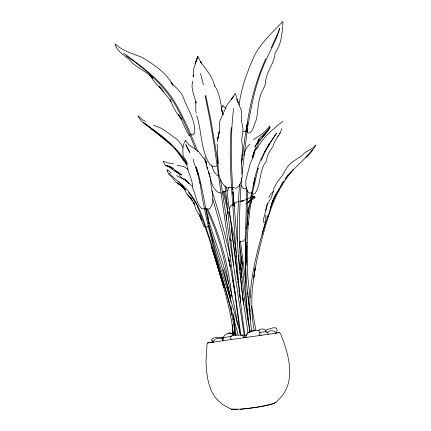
<?xml version="1.0" encoding="UTF-8"?>
<svg xmlns="http://www.w3.org/2000/svg" width="431" height="431" viewBox="0 0 431 431"><rect width="100%" height="100%" fill="white"/><g stroke="black" fill="none" stroke-linecap="round" stroke-linejoin="round"><path stroke-width="0.65" d="M247.523 190.389L246.968 228.926M245.875 337.349L246.43 334.952L248.418 332.446L255.47 330.27L259.36 330.755L260.082 332.5L259.053 335.28M246.877 242.222L246.882 265.507M246.812 262.619L246.931 246.166C246.624 263.4 247.76 280.64 250.201 297.697M193.239 74.789L193.212 77.084L193.756 68.572L197.824 56.278L201.223 62.969L200.356 61.757C206.066 69.283 212.731 76.686 214.649 86.232M195.895 101.404L195.76 110.045L196.229 113.03M253.045 157.229L253.083 155.311L252.868 156.598M246.677 187.447C245.95 235.568 242.362 284.131 250.099 331.897M265.803 215.128L265.765 220.785M246.931 246.747L248.278 223.069L248.154 224.718L249.91 209.999L252.41 193.223L258.201 167.998L257.997 168.683M241.646 177.814C238.925 211.071 238.435 244.576 241.786 277.812L240.611 264.445L244.07 295.871L250.034 332.339M231.28 127.587C229.475 147.612 230.418 167.713 231.495 187.744C235.278 237.05 237.535 286.55 244.97 335.501M239.447 184.312L237.616 217.289L237.492 241.678M233.575 108.434C229.75 140.985 231.275 173.763 234.189 206.314L233.392 197.188M192.759 81.27C190.427 88.942 194.72 95.741 195.992 103.063L195.949 101.899M242.033 173.828L247.416 128.4M241.543 163.699L245.686 131.843L247.572 122.533L246.257 130.609C249.28 105.864 255.486 81.437 265.808 58.697M283.027 22.04C282.106 32.751 281.75 43.935 275.075 52.965C274.509 64.025 265.448 72.23 265.512 83.409C264.521 87.784 261.606 91.394 260.297 95.671C257.749 103.812 258.153 112.523 255.955 120.782C254.597 122.673 251.542 137.882 246.753 131.552M265.938 331.994L266.056 331.078C264.688 328.217 260.416 328.476 258.368 330.48M217.337 141.659L219.384 131.218L217.639 139.315L219.293 131.444L219.568 121.564L227.212 104.641L233.279 96.695L231.582 99.173L235.181 93.441M213.383 342.699L213.604 340.991C215.662 337.683 219.945 337.602 223.075 339.31M228.856 187.463L228.678 188.778L227.035 191.122M247.405 128.384L246.936 131.59C250.513 110.778 254.042 89.88 261.832 70.118C267.058 55.863 275.425 42.965 279.751 28.349L275.948 38.542M253.385 186.17C255.308 171.064 261.278 156.663 269.203 143.749M205.091 156.658C204.316 159.201 206.638 161.296 206.309 163.845M265.706 210.84L266.789 205.14L270.894 198.389L272.613 193.686L274.046 187.733L277.354 181.963L282.154 175.756L287.165 167.233L289.971 163.952L292.778 161.668L301.571 155.833L304.976 152.59L313.251 147.844L315.567 145.031M253.401 186.187L254.021 183.04M254.268 181.785L255.012 178.008C244.194 221.502 242.707 267.252 250.222 311.424M239.124 105.089C241.258 87.186 247.712 70.495 255.147 54.258C262.134 41.726 272.963 31.813 282.817 21.55M276.486 332.7L277.149 330.065L276.39 328.002L273.302 327.749L266.573 329.667L265.523 330.986M262.14 234.259L265.787 221.486M265.889 221.243C255.26 256.564 245.454 293.861 251.769 330.949M197.824 56.278L195.114 63.944L197.867 56.752M267.597 203.61L263.352 219.826L263.61 222.234L264.909 222.924C269.908 215.204 270.027 205.463 274.315 197.414M243.655 155.957C244.668 151.502 246.37 147.079 249.996 144.083M270.415 207.774L275.576 194.796L278.981 189.128M271.298 204.978L273.518 198.933L282.898 182.512L281.201 185.33M281.632 128.664C280.425 135.42 274.202 139.649 273.017 146.47C269.661 150.78 267.021 155.645 266.353 161.135C258.692 170.455 261.649 183.692 255.001 193.497L253.223 194.203L251.467 192.802L249.118 193.083L247.297 190.922L245.826 185.416L245.848 180.32L250.147 163.952L254.457 153.619M275.576 194.796L271.616 204.31L274.547 197.08M254.683 150.494L252.2 157.988L254.505 150.198L255.982 147.714L254.942 149.94M253.04 156.663C254.268 150.575 258.6 145.619 259.09 139.353L258.18 141.745M208.383 225.375L207.742 227.142L205.571 226.517M266.897 217.747L267.576 215.92M267.608 216.782L268.292 215.015M229.13 209.326L230.66 205.695L238.483 201.352M221.345 109.038L222.773 105.573L225.876 108.337M271.616 204.294L274.612 197.064M257.226 143.033C258.142 137.737 263.029 135.593 266.288 132.096L263.767 135.199M261.245 160.364L265.113 151.529L270.005 143.135L276.551 133.114L268.879 144.719M245.837 335.587L247.41 333.271L248.709 332.349L251.515 330.685L253.595 330.572M250.939 200.178L251.418 199.106M271.244 47.852L276.885 35.525M227.94 212.327L226.453 215.452L226.598 218.533M212.171 342.214L207.553 342.931L206.993 344.477L205.991 361.641L206.422 370.094L207.731 378.994L209.294 385.244L211.713 391.563L213.83 395.351L216.308 398.799L222.768 404.644L231.517 409.315L242.184 409.105L256.736 407.317L268.012 405.178L273.717 403.594L275.856 402.452L281.836 396.261C296.162 378.035 288.064 352.897 280.516 333.502L279.245 332.587L275.98 333.125M185.459 140.641C182.119 145.166 182.889 150.748 183.164 155.984L186.86 161.954C186.278 171.172 193.05 178.757 192.614 188.067C196.078 194.753 196.083 203.858 202.107 208.906L205.188 208.168L207.747 209.17L208.669 208.938L210.204 208.178L212.311 203.901L212.795 195.884L211.12 185.346L210.403 177.782L207.009 167.169L207.273 168.435L206.503 164.163L204.553 159.545L198.621 151.69L188.88 144.724L185.459 140.641L185.465 140.926M265.113 151.529L264.823 152.089L270.005 143.135M258.277 141.955L259.101 140.479L258.433 141.616M241.074 161.092L242.351 158.834M222.207 339.305L224.001 336.153L225.844 334.214L230.391 333.233L232.061 334.025L233.079 335.049M256.714 149.519C262.22 137.559 272.92 129.392 282.865 121.235M250.54 204.165L251.241 201.87L251.095 200.781M279.999 187.426L284.083 180.627M268.782 197.43L270.927 193.907L273.54 191.332M315.918 145.328L310.439 153.086L292.17 170.778M257.641 142.316L255.023 146.427L258.072 142.155M254.818 146.572L255.518 145.527M277.774 136.395L278.464 135.372M279.493 133.836L280.182 132.813M249.905 205.091C248.024 207.516 247.642 210.813 248.143 213.776M267.43 130.852L268.459 129.37L262.226 137.527M285.408 178.924L288.323 174.792M267.549 130.372L264.375 134.844L270.102 128.012L269.849 126.186M285.101 178.93L292.967 169.588M287.962 175.557L288.716 174.523M245.692 238.273L243.666 241.026L239.927 241.64M269.596 125.938C265.846 132.064 259.462 135.722 253.59 139.515M258.341 142.532L266.342 132.683M293.037 170.094C279.945 184.635 272.408 202.888 266.859 221.372C261.493 239.895 256.537 258.584 253.73 277.688L255.2 267.845L252.264 288.937C251.429 302.918 251.65 317.027 254.247 330.83M261.665 137.785L262.926 136.234M267.409 130.712L269.795 127.818L268.755 128.896M260.06 139.746L260.852 138.782M306.926 156.566L312.416 150.004L311.494 150.995M263.341 135.819L266.396 132.333M264.973 133.384L263.519 135.038L265.049 133.373M310.595 151.998L305.186 157.875M267.231 332.824C269.181 329.758 274.423 329.974 276.12 333.152M246.629 187.243L245.023 188.967L242.836 188.25L241.091 185.023M289.6 173.429L291.308 171.646M250.443 199.607L247.836 202.355L250.637 199.962M275.549 402.188L274.601 403.125L273.249 403.675L263.794 405.986L253.056 407.818L240.282 409.24M251.198 196.482L249.533 198.071L247.41 199.079M251.332 198.734L252.248 197.899L254.721 197.543M211.653 342.241L212.612 341.39M250.6 199.989L247.442 202.624M251.936 198.486L254.495 196.369L254.85 196.919M247.065 202.92L249.937 200.803M245.638 204.078L246.537 203.351M250.95 200.614L254.877 197.877L254.721 196.773M252.593 198.001L254.155 196.94M222.159 192.485L223.603 191.547L225.892 191.267M221.927 337.575L223.042 336.983M279.245 332.587L277.801 332.883M246.882 199.332L241.355 201.369L243.714 200.652L239.636 201.288M190.006 135.302L188.999 135.436C184.807 128.794 182.841 120.917 178.434 114.334L181.688 119.538L176.182 112.028L173.359 107.265L170.067 99.556L171.032 101.711L169.2 98.898L159.066 86.372L163.732 91.905C159.465 86.679 153.899 82.558 150.92 76.314L152.687 78.27L149.821 75.317L151.836 76.987C145.748 71.444 138.076 68.173 131.999 62.64C126.87 56.035 117.97 53.051 115.082 44.619M217.289 165.666L213.48 166.835L210.016 164.62C200.447 149.934 202.015 131.735 196.708 115.605M259.101 335.555L261.412 334.855M223.377 281.922L211.168 242.842L205.307 225.58C201.029 211.152 194.629 196.908 183.698 186.278L183.358 186.37L169.011 173.251M234.636 333.368L235.924 333.147L234.636 333.368L235.358 333.19M228.01 333.298L230.143 332.802L232.481 333.626L233.769 334.919M231.759 187.183L227.272 187.975C216.745 181.273 218.355 166.819 217.693 155.903L217.941 163.656L217.149 143.943M231.873 336.282L224.702 337.425L223.059 338.524L222.897 340.054L223.312 341.034M276.152 333.163L207.553 342.931M259.537 332.376L265.41 331.768L267.349 332.403L268.19 334.165M254.673 196.584L252.884 196.396L252.033 195.69L252.135 196.18M243.235 131.363L245.686 131.175M243.402 337.166L246.031 337.096M237.556 409.348L231.038 409.057M231.603 333.626L232.869 333.648M241.048 335.14L246.904 335.323M234.798 243.283L236.01 243.375M232.185 204.87L234.696 205.355M173.65 163.71L167.869 162.859L163.403 161.162M177.136 165.229L183.967 166.635L188.347 169.889M169.431 166.172L165.536 165.208L173.467 168.543L169.431 166.172L171.721 168.553M221.195 193.104L217.989 192.274C213.695 189.112 211.556 184.01 210.511 178.93M218.592 176.015L217.348 175.579L213.776 171.306L211.54 164.981M153.441 125.249L159.782 127.517L163.505 129.65L177.189 139.552L180.621 143.566L182.884 147.407M232.589 187.291L235.714 188.315L238.709 186.354L239.544 185.287L241.484 180.681L242.211 176.78L241.247 159.659L242.772 148.981L241.635 140.355L243.014 129.386L242.712 126.353L241.312 120.459L241.759 116.176L241.446 110.805L236.861 99.464L238.208 102.546L235.337 93.705M171.527 168.149L165.315 165.321L163.29 161.431M190.48 134.052L192.652 134.984L194.667 133.125C195.819 120.33 187.507 109.248 183.39 97.648C181.112 91.221 175.401 87.315 170.918 82.542L173.079 85.338C166.215 72.688 154.185 64.779 142.252 57.463C132.947 53.67 122.695 51.02 115.19 44.01M176.484 175.665L185.109 180.056M204.924 227.105L204.057 226.652L203.357 225.176L199.542 215.015L201.837 220.823L200.113 216.513L196.315 210.328L194.004 203.556L194.456 204.391L189.424 196.579L191.31 199.095L186.65 193.761L183.73 188.158L185.492 190.044L181.505 186.235L175.713 182.011L172.373 177.653L168.424 173.882L166.991 169.884M145.543 121.45L142.208 119.602L138.141 115.772M244.361 336.756L241.236 334.984L233.667 335.226L231.485 335.792L230.429 336.805L230.213 337.979L231.646 339.682M171.77 167.971L169.749 166.754L171.958 169.124L179.161 173.752M180.239 184.888L177.206 182.976L178.843 184.037M179.932 184.737L181.02 185.443M223.042 338.405L221.642 337.565L214.832 337.726L212.698 338.26L211.605 339.316L212.338 341.659M179.177 173.72L174.092 169.943L175.665 170.509L181.785 175.034L174.092 169.943L178.019 172.874L180.74 177.012L185.255 180.072L186.025 181.047M148.873 126.617C163.839 136.665 177.868 148.35 187.221 163.99M156.814 132.737L144.956 123.573M161.016 135.867L165.741 139.396M126.105 55.814C144.002 68.276 160.898 82.391 172.842 100.897C182.221 116.214 189.123 132.893 195.69 149.568M123.638 53.228C142.343 66.73 161.172 80.651 173.72 100.445C183.541 116.575 190.814 134.089 197.807 151.583M167.12 169.685L171.382 173.063M171.134 144.552L141.81 121.553L138.017 116.386M143.512 122.388C159.238 135.253 176.624 146.766 186.855 164.949M190.227 184.425L192.183 186.187M183.897 187.911L181.57 185.799L185.325 189.451M178.461 181.478L183.698 186.278M187.135 194.069L191.31 199.095M174.975 148.393L175.778 149.395M176.581 150.397L177.383 151.405M229.437 238.429L231.393 240.924M186.72 164.599L183.148 159.987L178.014 152.181M185.346 162.051L186.106 163.047M188.627 192.291L196.832 204.477L192.969 198.459M190.96 198.292L191.633 199.327M191.359 198.95L192.436 200.641M193.508 202.328L194.586 204.019M193.998 202.953L194.629 204.041M214.331 85.43C220.613 94.006 220.349 104.668 222.967 114.447M199.451 214.406L200.237 216.039M207.51 208.857C220.629 236.452 228.478 266.455 231.948 296.76M206.196 208.189C217.402 231.948 224.643 257.582 228.478 283.544M196.983 205.404C208.049 232.126 215.683 260.162 223.975 287.849L211.637 247.049C220.527 276.093 230.321 305.202 233.527 335.55M209.18 173.574L208.367 171.215L209.978 177.033M207.866 218C218.856 253.099 232.595 287.73 237.422 324.408M211.912 190.852C218.943 212.456 225.246 234.308 230.326 256.45M205.42 208.087L207.963 216.233L209.024 223.608M208.895 225.682L220.764 263.293L227.099 285.209L230.994 302.147M222.886 113.967L221.362 108.908L223.123 115.077M212.925 199.548L223.042 235.154L230.224 266.52L228.527 257.409L235.105 293.005M196.304 166.775C203.971 191.154 206.029 216.841 212.93 241.43L212.483 239.604C220.532 271.805 232.848 302.772 240.471 335.081M223.975 191.041L227.277 204.38M223.57 282.553C228.667 300.008 233.171 317.706 235.267 335.803M227.503 285.15L230.779 297.783L223.398 269.37M200.512 73.399L203.373 84.805M223.193 191.843L228.236 213.34M229.125 212.004L233.871 236.091L236.371 253.493M238.154 335.054C225.154 284.115 206.999 234.394 199.903 182.054L200.205 183.676L196.008 167.664L198.384 175.056L193.449 161.081L193.309 159.341M205.802 95.666L210.813 119.786L217.747 161.302M205.134 95.704L210.134 120.815L214.191 145.177L229.173 249.549L240.859 334.844M222.773 105.573L222.892 106.134M212.079 340.07L212.424 341.751M231.172 228.5L234.674 252.135L237.508 279.493M255.869 330.227L251.521 306.053M232.718 280.031L234.873 293.037L239.868 332.716M226.582 218.328L226.83 219.837M250.6 319.538L248.288 299.847M220.51 179.695L244.275 335.738M239.243 292.105L239.043 290.785L239.324 292.687M239.641 294.745L239.841 296.065M240.293 276.012L242.605 296.399L248.03 332.991M239.604 294.588L239.792 295.86M240.444 300.299L240.724 302.201L226.544 187.517M240.396 240.956L245.794 282.574M236.635 255.4L236.808 256.671M233.273 314.215L236.064 335.388M239.388 242.314L242.27 265.34L241.306 256.811L248.251 321.187M242.605 296.399L243.585 304.593L239.103 263.163L233.413 196.73M233.02 331.601L233.494 335.523M248.881 308.849L249.032 310.164M249.339 312.793L249.495 314.107M233.543 264.596L233.694 265.905M239.851 272.123L240.153 274.773M225.09 185.944L233.397 263.26M232.724 189.408L232.541 187.41L232.708 189.365M232.977 192.07L233.29 195.399M237.691 281.459L237.815 282.768M248.224 299.701L248.445 302.201L248.062 296.178M232.939 191.973L233.225 195.232M233.726 315.988L234.044 319.953M238.602 255.098L239.641 270.366M231.14 306.473L231.684 314.517M247.809 292.164L247.976 294.842M206.368 164.567L206.169 161.388L206.417 165.509M234.13 321.197L234.776 334.558M232.255 324.575L232.573 333.966M186.903 181.257L184.732 179.032L189.446 184.037L186.903 181.257M189.769 152.332L185.788 144.757L189.769 152.332M254.775 197.242L254.495 196.369L254.883 197.673L254.775 197.242"/></g></svg>
